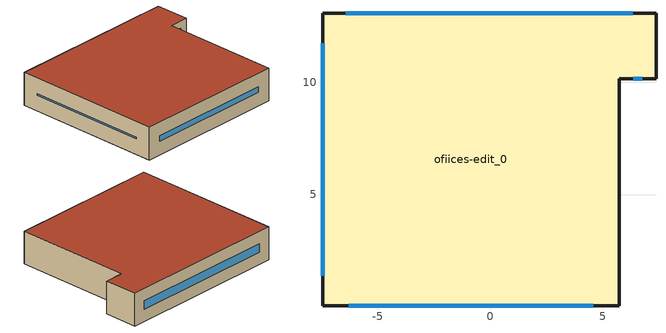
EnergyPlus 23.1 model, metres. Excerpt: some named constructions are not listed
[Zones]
ofiices-edit_0
 floor outside (90.1-2019 Nonresidential CZ 0 Exterior Floor (Mass)): 5.75,10.15,3.05 5.75,0.05,3.05 -7.45,0.05,3.05 -7.45,13.07,3.04 7.37,13.07,3.04 7.37,10.15,3.05
 wall outside (90.1-2019 Nonresidential CZ 0 Exterior Wall (Mass)): -7.45,0.05 5.75,0.05 5.75,10.15 7.37,10.15 z3.05:5.85; 7.37,13.07 -7.45,13.07 z3.04:5.84; 7.37,10.15,3.05 7.37,13.07,3.04 7.37,13.07,5.84 7.37,10.15,5.85; -7.45,13.07,3.04 -7.45,0.05,3.05 -7.45,0.05,5.85 -7.45,13.07,5.84
 window (Clear): 6.36,10.15 6.76,10.15 z3.66:5.24; -6.29,0.05 4.58,0.05 z4.21:4.69; 6.33,13.07 -6.41,13.07 z4.09:4.8; -7.45,11.72,4.39 -7.45,1.4,4.4 -7.45,1.4,4.5 -7.45,11.72,4.5
 roof outside (90.1-2019 Nonresidential CZ 0 Exterior Roof (Mass)): 5.75,10.15,5.85 7.37,10.15,5.85 7.37,13.07,5.84 -7.45,13.07,5.84 -7.45,0.05,5.85 5.75,0.05,5.85
[Schedule:Day:Hourly]
26775279-35a9-4d73-92cf-bb7cfb22ff37: Fraction, 1, 1, 1, 1, 1, 1, 1, 1, 0, 0, 0, 1, 1, 1, 1, 1, 1, 1, 0, 0, 0, 0, 0, 0
a3d12840-80d1-46fa-955a-f5e44baadc8f: Fraction, 0, 0, 0, 0, 0, 0, 0, 0, 1, 1, 1, 1, 1, 1, 1, 1, 1, 1, 1, 0, 0, 0, 0, 0
0d5de9e5-b884-48e9-b0ab-78c8e34d9506: Fraction, 0, 0, 0, 0, 0, 0, 0, 0, 0, 1, 1, 1, 1, 1, 1, 1, 0, 0, 0, 0, 0, 0, 0, 0
0da135f9-866f-49de-9c1d-d3d6fdeef4d2: Fraction, 0, 0, 0, 0, 0, 0, 0, 0, 1, 1, 1, 1, 1, 1, 1, 1, 1, 0, 0, 0, 0, 0, 0, 0
49cf8b4e-6517-45f9-9486-bafd1f4dcd28: Fraction, 0, 0, 0, 0, 0, 0, 0, 0, 0, 1, 1, 1, 1, 1, 1, 1, 1, 1, 1, 1, 1, 0, 0, 0
3eaee723-5a3a-47ba-9514-fd966bbac454: Fraction, 0, 0, 0, 0, 0, 0, 0, 0, 0, 1, 1, 1, 1, 1, 1, 1, 1, 1, 1, 0, 0, 0, 0, 0
9f41a23c-04a8-4d37-a5eb-a025da380b45: Fraction, 0, 0, 0, 0, 0, 1, 1, 1, 0, 0, 0, 1, 1, 1, 1, 1, 0, 0, 0, 0, 0, 0, 0, 0
8b429ced-9d49-488a-8e0e-c5f3dbb8843a: Fraction, 0, 0, 0, 0, 0, 0, 0, 0, 0, 1, 1, 1, 1, 1, 1, 1, 1, 1, 0, 0, 0, 0, 0, 0
a4b0465a-3c73-48d1-a38c-b34ad5927292: Fraction, 1, 1, 1, 1, 1, 1, 1, 1, 1, 0, 0, 0, 0, 0, 0, 0, 0, 0, 1, 1, 1, 1, 1, 1
99e98d5e-b9ef-4ecc-9b0b-d2076a644889: Fraction, 1, 1, 1, 1, 1, 1, 1, 1, 0, 0, 0, 1, 1, 1, 1, 0, 0, 0, 1, 1, 1, 1, 1, 1
e64efa79-ecba-482a-9b51-310d9bfb6121: Fraction, 1, 1, 1, 1, 1, 1, 1, 1, 0, 0, 1, 1, 1, 1, 1, 1, 1, 0, 0, 0, 0, 0, 0, 1
19820827-ed14-4be4-8a1f-e3d482f91c42: Fraction, 1, 1, 1, 1, 1, 1, 1, 1, 1, 0, 0, 0, 0, 0, 0, 0, 0, 0, 0, 1, 1, 1, 1, 1
2b0a58d2-0320-40d6-8659-54350e07103b: Fraction, 1, 1, 1, 1, 1, 1, 1, 0, 0, 0, 1, 1, 1, 1, 1, 1, 1, 0, 0, 0, 0, 0, 0, 0
36db5357-9336-4c48-b751-4b88f5c5f320: Fraction, 0, 1, 1, 1, 1, 1, 1, 1, 0, 0, 1, 0, 1, 1, 1, 0, 0, 0, 0, 0, 0, 0, 0, 1
b127e551-05e9-4b0a-8a5a-622f68bac03e: Fraction, 1, 1, 1, 1, 1, 1, 1, 1, 0, 0, 0, 1, 1, 1, 0, 0, 0, 1, 1, 1, 1, 1, 1, 1
2ed7de18-cf5a-4928-87f9-93a1b1fda87f: Fraction, 1, 1, 1, 1, 1, 1, 1, 1, 1, 0, 0, 0, 0, 0, 0, 0, 0, 0, 0, 0, 0, 1, 1, 1
21732b69-fbaf-4d37-8356-b30bb1974735: Fraction, 1, 1, 1, 1, 1, 1, 1, 1, 0, 0, 1, 1, 1, 1, 1, 1, 1, 1, 0, 0, 0, 0, 1, 1
38324e84-0d9b-43ac-be67-b14312674ddb: Fraction, 1, 1, 1, 1, 1, 1, 1, 1, 0, 0, 1, 0, 0, 0, 1, 1, 1, 1, 1, 1, 1, 1, 1, 1
c58ce888-2635-460c-8433-6d98fb07d343: Fraction, 1, 1, 1, 1, 1, 1, 1, 1, 0, 0, 0, 0, 0, 0, 0, 0, 0, 1, 1, 1, 1, 1, 1, 1
7f9cf908-7682-4b28-828d-f03747243ca5: Fraction, 1, 1, 1, 1, 1, 1, 1, 1, 0, 0, 0, 1, 1, 0, 0, 0, 0, 0, 0, 0, 1, 1, 1, 1
3cdb098d-fab7-4ca2-9481-614d49b7d27c: Fraction, 1, 1, 1, 1, 1, 1, 1, 1, 0, 0, 1, 1, 1, 1, 0, 0, 1, 0, 0, 0, 0, 1, 1, 1
6185e483-2ec8-439d-988a-bfe2f146db90: Fraction, 1, 1, 1, 1, 1, 1, 1, 1, 1, 0, 1, 1, 1, 1, 1, 1, 1, 0, 0, 0, 0, 0, 1, 1
f2d99a40-670f-4313-bcea-6a214da4a2eb: Fraction, 1, 1, 1, 1, 1, 1, 1, 1, 0, 0, 1, 1, 1, 0, 1, 1, 0, 0, 1, 1, 1, 1, 1, 1
a275af79-f939-405c-aadc-55d6924d0e3f: Fraction, 1, 1, 1, 1, 1, 1, 1, 1, 1, 0, 0, 0, 0, 1, 0, 0, 0, 0, 0, 0, 0, 1, 1, 1
1fd591c3-b456-4fff-b13e-3eaf193dbfaa: Fraction, 1, 1, 1, 1, 1, 1, 1, 1, 0, 0, 0, 1, 1, 1, 1, 0, 0, 0, 0, 0, 0, 0, 0, 0
14c0d444-7d90-4a0f-82b6-2dbe6a46eced: Fraction, 0, 1, 1, 1, 1, 1, 1, 0, 0, 0, 1, 1, 1, 1, 0, 0, 0, 0, 0, 0, 1, 1, 1, 0
e6d87c78-2094-43e9-b5e7-a4bbc3bc4125: Fraction, 0, 0, 0, 0, 0, 0, 0, 0, 0, 0, 0, 1, 1, 0, 0, 1, 0, 0, 0, 0, 0, 0, 0, 0
763bca5c-d96f-4f5b-8398-ac64d856772f: Fraction, 0, 0, 0, 0, 0, 0, 0, 0, 0, 0, 0, 1, 1, 1, 1, 0, 0, 0, 0, 0, 0, 0, 0, 0
227ed293-de13-4db1-b784-00b2abff75b3: Fraction, 0, 0, 0, 0, 0, 0, 0, 0, 0, 0, 0, 1, 0, 0, 0, 0, 0, 0, 0, 0, 0, 0, 0, 0
ab147c26-4836-406f-87a3-338f4ffed88a: Fraction, 0, 0, 0, 0, 1, 0, 0, 0, 0, 0, 0, 1, 1, 1, 0, 0, 0, 0, 0, 0, 0, 0, 0, 0
ca30437c-9784-46e1-8414-421dbcc38a4e: Fraction, 0, 0, 0, 0, 1, 0, 0, 0, 0, 0, 0, 1, 1, 1, 0, 1, 1, 1, 0, 0, 1, 1, 1, 1
5375a555-5e8b-4ef9-8410-4b1600c570e7: Fraction, 1, 1, 1, 1, 1, 1, 1, 1, 1, 1, 1, 1, 1, 1, 1, 1, 1, 1, 1, 1, 1, 1, 1, 1
dd84598d-e067-466e-8638-ac88be8e50bc: Fraction, 1, 1, 1, 0, 1, 1, 1, 1, 0, 1, 1, 1, 1, 1, 1, 1, 1, 1, 1, 1, 1, 1, 1, 1
bad74d3b-8c34-43f7-997e-e884858ff313: Fraction, 1, 1, 1, 1, 1, 1, 1, 1, 1, 0, 0, 0, 1, 1, 0, 0, 1, 1, 1, 1, 1, 1, 1, 1
45b87b56-ab6d-429c-8266-0dcdf2229381: Fraction, 1, 1, 1, 1, 1, 1, 1, 1, 1, 0, 0, 1, 1, 0, 1, 0, 1, 1, 0, 1, 0, 0, 1, 0
024ce75b-0001-40d7-992a-9a68fba78aa3: Fraction, 0, 1, 1, 1, 1, 1, 1, 1, 1, 1, 1, 1, 1, 0, 0, 0, 0, 0, 0, 0, 1, 1, 1, 1
35852264-dbf7-458d-9126-53f3f7df4a0a: Fraction, 1, 1, 1, 1, 1, 1, 1, 1, 1, 1, 1, 1, 0, 0, 0, 0, 0, 0, 0, 1, 1, 1, 1, 1
e2a24997-89da-4632-b694-b91c7c4d6c3b: Fraction, 1, 1, 1, 1, 1, 1, 1, 1, 1, 1, 1, 1, 1, 1, 0, 1, 1, 1, 0, 1, 1, 1, 1, 1
665ba16d-ae3c-46c6-9eee-1112f7391a5a: Fraction, 1, 1, 1, 1, 1, 1, 1, 1, 1, 0, 0, 0, 0, 0, 0, 0, 0, 0, 0, 0, 1, 1, 1, 1
8564091e-64fe-4461-b0cc-dc1f9c738d11: Fraction, 1, 1, 1, 1, 1, 1, 1, 1, 0, 0, 0, 0, 1, 1, 1, 1, 0, 0, 0, 0, 0, 0, 1, 0
77802a4f-bb3a-4251-9179-6870b31bb18e: Fraction, 1, 1, 1, 1, 1, 1, 1, 1, 1, 1, 0, 1, 1, 1, 1, 0, 0, 0, 0, 0, 1, 1, 1, 0
db3f5f25-804a-424e-9252-329dd245b42f: Fraction, 1, 1, 1, 1, 1, 1, 1, 1, 1, 0, 0, 0, 0, 1, 1, 1, 1, 1, 1, 1, 1, 1, 1, 1
e25717dc-55bd-407a-877c-d42dba17f797: Fraction, 1, 1, 1, 1, 1, 1, 1, 1, 1, 1, 0, 0, 0, 0, 0, 0, 0, 1, 0, 1, 1, 1, 1, 1
8933059c-7973-4a86-9947-15530b98c1d4: Fraction, 1, 1, 1, 1, 1, 1, 1, 1, 0, 0, 0, 0, 0, 0, 0, 0, 0, 0, 0, 1, 1, 1, 1, 1
d842130e-f5f1-4a95-b33c-42c4729dd106: Fraction, 1, 1, 1, 1, 1, 1, 1, 1, 0, 0, 0, 0, 1, 0, 1, 0, 1, 1, 1, 1, 0, 1, 1, 1
20b05d1a-d31a-4801-a38e-7a0ed654f98e: Fraction, 1, 1, 1, 1, 1, 1, 1, 1, 0, 0, 0, 0, 1, 0, 0, 0, 0, 0, 0, 0, 0, 1, 1, 1
bf5ce9dc-8ec6-4e8b-b53a-d269263d10e7: Fraction, 1, 1, 1, 1, 1, 1, 1, 1, 0, 0, 0, 1, 0, 1, 1, 0, 0, 0, 0, 0, 0, 0, 0, 1
f64f13be-a995-4ffa-96e2-a8086c4da2e2: Fraction, 1, 1, 0, 0, 1, 1, 0, 1, 0, 0, 0, 0, 1, 0, 0, 0, 0, 0, 0, 0, 0, 0, 0, 0
c4357a06-4cb7-43a4-8304-16b4ebab23e1: Fraction, 0, 0, 1, 0, 0, 0, 1, 0, 0, 0, 0, 0, 0, 1, 1, 0, 0, 0, 0, 0, 0, 0, 0, 0
656a06eb-bf99-4016-9840-735f6b78d7c3: Fraction, 0, 0, 0, 0, 0, 0, 0, 0, 0, 0, 0, 1, 1, 1, 1, 1, 0, 0, 0, 0, 0, 0, 1, 0
17128c72-e8ea-41cb-b322-1c42b01208cd: Fraction, 1, 1, 0, 0, 1, 0, 0, 1, 0, 0, 0, 1, 1, 1, 1, 0, 0, 0, 0, 0, 0, 0, 0, 0
9c74ccf7-c975-4e36-97e3-29a3909b15e2: Fraction, 0, 1, 0, 1, 1, 1, 1, 1, 0, 0, 0, 1, 1, 1, 1, 1, 0, 0, 0, 0, 0, 0, 0, 0
deb7be33-1de8-4192-8f83-4fe085106325: Fraction, 0, 1, 1, 1, 1, 1, 1, 1, 0, 0, 0, 0, 1, 1, 1, 1, 0, 0, 0, 0, 0, 0, 0, 0
8e0fc77b-5db8-43ff-b569-822060c96ab4: Fraction, 0, 0, 0, 1, 1, 0, 0, 1, 0, 0, 0, 1, 1, 1, 1, 1, 0, 0, 0, 0, 0, 0, 0, 0
152d4621-c726-49e1-b295-79aae638d7a8: Fraction, 0, 1, 1, 1, 1, 0, 0, 1, 0, 0, 0, 0, 0, 0, 0, 0, 0, 0, 0, 0, 0, 0, 1, 1
5134c22e-f6f9-4519-9c2c-0fa1f62d56f5: Fraction, 0, 0, 0, 0, 0, 0, 0, 0, 1, 1, 1, 0, 0, 0, 0, 0, 0, 0, 1, 1, 1, 1, 1, 1
f4d810a0-887f-4a45-b725-1a5c7ca6444c: Fraction, 1, 1, 1, 1, 1, 1, 1, 1, 1, 0, 0, 0, 0, 0, 0, 0, 0, 1, 1, 1, 1, 1, 1, 1
e2abc261-88a8-486e-9e6a-85222b0f8582: Fraction, 1, 1, 1, 1, 1, 0, 0, 0, 1, 1, 1, 0, 0, 0, 0, 0, 1, 1, 1, 1, 1, 1, 1, 1
bfcd9578-1cfd-457e-a01a-7b5881175cee: Fraction, 1, 1, 1, 1, 1, 1, 1, 0, 0, 0, 0, 1, 1, 1, 1, 1, 1, 1, 1, 1, 1, 1, 1, 0
c43cb9dc-8837-403a-86ef-25b267589a07: Fraction, 0, 0, 0, 0, 0, 0, 0, 0, 1, 1, 1, 0, 0, 0, 0, 1, 1, 1, 0, 0, 0, 0, 0, 0
3716d404-854f-445b-950c-9d75bf843859: Fraction, 0, 0, 0, 0, 0, 0, 0, 0, 0, 0, 0, 0, 0, 0, 0, 1, 1, 1, 1, 0, 0, 0, 1, 0
8bc22b5a-e78d-4db8-bc8e-118900951cc8: Fraction, 0, 0, 0, 0, 0, 0, 0, 0, 1, 1, 0, 0, 1, 0, 1, 1, 1, 1, 1, 1, 1, 1, 1, 0
9d0ac3a3-3ac7-4934-a089-ab874a2bac04: Fraction, 0, 0, 0, 0, 0, 0, 0, 1, 1, 1, 0, 1, 1, 1, 1, 1, 1, 1, 1, 0, 0, 0, 0, 0
595c1b03-9587-487a-a687-06abb4e18d2d: Fraction, 0, 0, 0, 0, 0, 1, 1, 1, 1, 1, 0, 0, 0, 0, 0, 0, 0, 1, 1, 1, 1, 1, 1, 1
6371fc70-e5d1-43d7-83e8-78d1ca59a492: Fraction, 0, 0, 0, 0, 0, 0, 0, 0, 0, 0, 1, 1, 1, 1, 1, 1, 0, 1, 1, 1, 1, 1, 1, 1
f04f5bc4-ee0f-4fa9-8deb-caed7d5bd1da: Fraction, 0, 0, 0, 0, 0, 0, 0, 0, 0, 0, 0, 0, 1, 1, 1, 1, 1, 1, 1, 1, 1, 0, 0, 0
713fa152-30b8-460f-8c08-5a495e45dacc: Fraction, 0, 0, 0, 0, 0, 0, 0, 1, 1, 1, 0, 0, 0, 0, 0, 0, 0, 1, 1, 1, 1, 0, 0, 0
924c6738-24fc-46e5-8518-4ab675d33a98: Fraction, 0, 0, 0, 0, 0, 0, 0, 0, 1, 1, 0, 0, 0, 0, 1, 0, 0, 0, 0, 0, 0, 0, 0, 0
5ca841c1-9c0f-4e8b-a616-5cdf9f160c3c: Fraction, 0, 0, 0, 0, 0, 0, 0, 0, 0, 1, 1, 1, 1, 0, 1, 1, 1, 1, 1, 1, 1, 1, 1, 1
a25e501d-a81d-4e63-906a-38ad1cdd41d2: Fraction, 0, 0, 0, 0, 0, 0, 0, 0, 1, 0, 0, 0, 0, 0, 0, 0, 0, 1, 0, 0, 0, 0, 0, 0
c6d572bc-c499-413d-b68f-e1de9e75b2ef: Fraction, 0, 0, 0, 0, 0, 0, 0, 0, 1, 1, 0, 0, 0, 0, 0, 0, 1, 1, 1, 1, 1, 1, 0, 0
f9d0eca7-8047-4bb7-9b2c-6d74b5a09ff8: Fraction, 0, 0, 0, 0, 0, 0, 0, 1, 1, 1, 0, 0, 0, 1, 1, 1, 1, 0, 0, 0, 0, 0, 0, 0
a6891431-2c72-42b9-852f-749d7218dc9d: Fraction, 0, 0, 0, 0, 0, 0, 0, 0, 1, 1, 0, 0, 0, 0, 0, 0, 0, 1, 1, 1, 1, 1, 1, 0
667a2484-1b18-4082-8a87-c3db43bec4b9: Fraction, 0, 0, 0, 0, 1, 0, 0, 1, 1, 1, 1, 0, 0, 0, 0, 0, 1, 1, 1, 1, 1, 1, 1, 1
a5d0f4c9-0843-41c0-a9c4-1758507c21e3: Fraction, 1, 1, 1, 1, 1, 0, 0, 0, 1, 1, 1, 1, 1, 0, 1, 1, 1, 1, 1, 1, 1, 1, 1, 1
c7c93a3d-3734-45df-a6a3-e29aaf666909: Fraction, 0, 0, 0, 0, 0, 0, 0, 0, 1, 1, 0, 0, 0, 0, 1, 1, 1, 1, 1, 1, 1, 1, 1, 1
2ea2bdaf-fae1-4097-99e3-df84510ee044: Fraction, 1, 1, 1, 1, 1, 1, 1, 0, 1, 1, 1, 1, 1, 0, 1, 1, 1, 1, 1, 1, 1, 1, 0, 0
f697f2ea-541a-492f-a129-8e3a0369ac26: Fraction, 0, 0, 0, 0, 0, 0, 0, 0, 1, 1, 1, 0, 1, 1, 1, 1, 1, 1, 1, 1, 1, 0, 0, 0
1aee38e3-5a78-4a8c-8630-49cf79a6d469: Fraction, 0, 0, 0, 0, 0, 0, 0, 0, 1, 1, 1, 1, 0, 0, 0, 1, 1, 1, 1, 1, 1, 1, 0, 0
2eabb4e4-01b6-4fab-9bba-9a0b3e2093f2: Fraction, 0, 0, 0, 0, 0, 0, 0, 0, 0, 1, 1, 1, 0, 0, 1, 1, 1, 1, 1, 0, 0, 0, 0, 0
0cf2349c-c46a-4df8-adbd-d19db13f5426: Fraction, 0, 0, 0, 0, 0, 0, 0, 0, 1, 0, 1, 1, 0, 0, 0, 0, 0, 0, 0, 0, 0, 0, 0, 0
bbd79e26-1bf9-4caa-8b13-37ebe698100a: Fraction, 0, 0, 0, 0, 0, 0, 0, 0, 1, 1, 0, 1, 1, 1, 1, 1, 1, 1, 0, 0, 0, 0, 0, 0
97292fb0-ea78-4fc1-a62b-03796c0e9278: Fraction, 0, 0, 0, 0, 0, 0, 0, 0, 0, 1, 1, 1, 1, 0, 1, 1, 1, 1, 0, 0, 0, 0, 0, 0
9423d17a-daa0-4bb4-96d4-57032e2f44ed: Fraction, 0, 0, 0, 0, 0, 0, 0, 0, 0, 1, 1, 1, 0, 1, 1, 1, 1, 1, 1, 1, 1, 1, 1, 0
cc26a77d-3c8b-4426-aac4-69989c960e72: Fraction, 0, 0, 0, 0, 0, 0, 0, 0, 0, 1, 1, 1, 0, 0, 0, 0, 1, 0, 0, 0, 0, 0, 0, 0
4467baeb-0215-496c-b203-aaa892fa028a: Fraction, 0, 0, 0, 0, 0, 0, 0, 0, 1, 1, 0, 0, 1, 1, 1, 1, 0, 0, 0, 0, 0, 0, 0, 0
2448ee2a-90f5-4800-9466-6bcd31b675b3: Fraction, 0, 0, 0, 0, 0, 0, 0, 0, 1, 1, 1, 1, 0, 0, 0, 0, 0, 0, 0, 0, 0, 0, 0, 0
9d62e95e-1059-446f-bd7c-a0d4d10eece8: Fraction, 0, 0, 0, 0, 0, 0, 0, 0, 1, 1, 1, 1, 1, 1, 1, 0, 0, 0, 0, 0, 0, 0, 0, 0
587e26cd-d23a-4640-a21a-b8f89da821c4: Fraction, 0, 0, 0, 0, 0, 0, 0, 0, 0, 0, 0, 0, 0, 0, 0, 1, 1, 1, 0, 0, 0, 0, 0, 0
f0b45474-94fe-4e66-b9a5-faaf71cb53ab: Fraction, 0, 0, 0, 0, 0, 0, 0, 0, 1, 0, 0, 0, 0, 0, 0, 0, 0, 0, 0, 0, 0, 0, 0, 0
e47ee2ce-2773-423c-bedd-bf945a5866d5: Fraction, 0, 0, 0, 0, 0, 0, 0, 0, 0, 1, 1, 1, 1, 1, 1, 1, 0, 0, 1, 1, 1, 1, 0, 0
50aa4e7e-19b6-42cc-90dc-7764f90aa5f3: Fraction, 0, 0, 0, 0, 0, 0, 0, 1, 1, 1, 0, 0, 0, 0, 0, 0, 0, 1, 1, 1, 1, 1, 1, 1
42d63a61-466a-49a7-9c48-82c373a208dd: Fraction, 1, 0, 0, 0, 0, 0, 0, 0, 1, 1, 0, 1, 0, 0, 0, 1, 1, 1, 1, 1, 1, 1, 1, 0
65230e90-ffee-48fb-9814-e457a8bbc04e: Fraction, 0, 0, 0, 0, 0, 0, 0, 0, 1, 1, 1, 0, 0, 0, 1, 1, 1, 0, 0, 0, 0, 0, 0, 0
d3898db9-553b-4461-99da-2d2d20bd8b94: Fraction, 0, 0, 0, 0, 0, 0, 0, 0, 1, 1, 0, 0, 0, 0, 0, 0, 0, 0, 1, 1, 1, 1, 0, 0
2fd4b2fd-d41c-4a5c-bb4a-cce3dc1907cd: Fraction, 0, 0, 0, 0, 0, 0, 0, 0, 1, 1, 0, 1, 1, 1, 0, 0, 0, 0, 0, 0, 0, 0, 0, 0
79a4101c-f790-48f1-a412-77a9227ae037: Fraction, 0, 0, 0, 0, 0, 0, 0, 0, 1, 1, 1, 0, 0, 1, 1, 1, 1, 1, 1, 1, 0, 0, 0, 0
0f34a485-3cc7-43ad-bc94-63ae347cbf30: Fraction, 0, 0, 0, 0, 0, 0, 0, 0, 1, 1, 0, 0, 0, 0, 1, 1, 0, 1, 1, 1, 1, 0, 0, 0
29d66fdc-8ae4-48d2-abab-5ad259618612: Fraction, 0, 0, 0, 0, 0, 0, 0, 0, 0, 1, 0, 0, 0, 0, 0, 0, 0, 1, 1, 1, 1, 1, 0, 0
b5af220a-4867-4acd-902b-49fd20f2fac2: Fraction, 0, 0, 0, 0, 0, 0, 0, 0, 1, 1, 0, 0, 0, 1, 0, 0, 1, 1, 0, 0, 0, 0, 0, 0
3b767dc8-b2c9-4e8d-88c2-e382320e0563: Fraction, 0, 0, 0, 0, 0, 0, 0, 0, 0, 1, 1, 1, 1, 0, 1, 1, 1, 1, 1, 1, 1, 0, 0, 0
8e8b5260-4017-41b2-8131-ddcc4257db07: Fraction, 0, 0, 0, 0, 0, 0, 0, 0, 1, 1, 1, 0, 0, 0, 0, 1, 1, 1, 1, 1, 1, 1, 1, 1
2c5b4361-08a4-4d60-88fe-319b03cf06e2: Fraction, 1, 0, 0, 0, 0, 0, 0, 1, 1, 1, 0, 0, 0, 0, 1, 1, 1, 1, 1, 1, 0, 0, 0, 1
7694bc41-a6fa-4f84-8a30-c3669515d382: Fraction, 1, 1, 1, 1, 1, 1, 1, 1, 1, 1, 1, 0, 0, 1, 1, 0, 1, 1, 1, 1, 1, 1, 1, 1
b9f7d283-03ad-4086-bcea-6799088d6cbf: Fraction, 1, 1, 1, 1, 1, 1, 1, 1, 1, 1, 1, 0, 0, 0, 0, 1, 1, 1, 1, 1, 1, 1, 1, 1
965fecea-c4d1-45ea-b230-54f6f77f1d0d: Fraction, 1, 1, 1, 1, 1, 1, 1, 1, 1, 1, 1, 0, 1, 1, 1, 1, 1, 1, 1, 1, 1, 1, 1, 1
c35e76dc-7149-499b-a39a-f6635f5c333e: Fraction, 1, 1, 1, 1, 0, 1, 1, 1, 1, 1, 1, 0, 0, 0, 1, 1, 1, 1, 1, 1, 1, 1, 1, 1
c898d116-3deb-46d6-8062-32bba5aee2f5: Fraction, 1, 1, 1, 1, 0, 1, 1, 1, 1, 1, 1, 0, 0, 0, 1, 0, 0, 0, 1, 1, 0, 0, 0, 0
3ab41e77-801f-4ad2-a0d4-6b4218da5424: Fraction, 0, 0, 0, 0, 0, 0, 0, 0, 0, 0, 0, 0, 0, 0, 0, 0, 0, 0, 0, 0, 0, 0, 0, 0
84901141-d1c3-49b0-a937-bd926114a82d: Fraction, 0, 0, 0, 1, 0, 0, 0, 0, 1, 0, 0, 0, 0, 0, 0, 0, 0, 0, 0, 0, 0, 0, 0, 0
87321b41-6365-4b44-a7e5-a74a14f2e6cb: Fraction, 0, 0, 0, 0, 0, 0, 0, 0, 0, 1, 1, 1, 0, 0, 1, 1, 0, 0, 0, 0, 0, 0, 0, 0
024f4d3c-3c2f-4c06-a870-519c6ccc6e87: Fraction, 0, 0, 0, 0, 0, 0, 0, 0, 0, 1, 1, 0, 0, 1, 0, 1, 0, 0, 1, 0, 1, 1, 0, 1
be65754f-a789-4367-9015-8e01b71fbf97: Fraction, 1, 0, 0, 0, 0, 0, 0, 0, 0, 0, 0, 0, 0, 1, 1, 1, 1, 1, 1, 1, 0, 0, 0, 0
d65bcbe9-23a1-4543-9988-56d071b2b885: Fraction, 0, 0, 0, 0, 0, 0, 0, 0, 0, 0, 0, 0, 1, 1, 1, 1, 1, 1, 1, 0, 0, 0, 0, 0
bbd3b971-33dc-46c3-acf2-4cd7953b1069: Fraction, 0, 0, 0, 0, 0, 0, 0, 0, 0, 0, 0, 0, 0, 0, 1, 0, 0, 0, 1, 0, 0, 0, 0, 0
746280ca-25eb-4cf4-8b24-7348d3c0e19e: Fraction, 0, 0, 0, 0, 0, 0, 0, 0, 0, 1, 1, 1, 1, 1, 1, 1, 1, 1, 1, 1, 0, 0, 0, 0
87f52004-9ed0-408e-b85c-d527a504da87: Fraction, 0, 0, 0, 0, 0, 0, 0, 0, 1, 1, 1, 1, 0, 0, 0, 0, 1, 1, 1, 1, 1, 1, 0, 1
48aa9c93-55a1-4370-b086-f322c63767df: Fraction, 0, 0, 0, 0, 0, 0, 0, 0, 0, 0, 1, 0, 0, 0, 0, 1, 1, 1, 1, 1, 0, 0, 0, 1
7b2c27c8-f5cd-4768-a3c0-205dcd87c705: Fraction, 0, 0, 0, 0, 0, 0, 0, 0, 0, 1, 1, 1, 1, 0, 0, 0, 0, 0, 0, 0, 0, 0, 0, 0
96e911c6-57c5-4c41-882b-34eb5b345db1: Fraction, 0, 0, 0, 0, 0, 0, 0, 0, 0, 0, 1, 1, 1, 1, 1, 1, 1, 0, 1, 0, 0, 0, 0, 0
842b2a79-a5ad-4fb3-8ed3-ce203d9cd159: Fraction, 0, 0, 0, 0, 0, 0, 0, 0, 1, 1, 1, 1, 0, 1, 0, 1, 0, 0, 0, 0, 1, 0, 0, 0
97e8ae9a-361a-4a8f-a464-da41a8c4c61c: Fraction, 0, 0, 0, 0, 0, 0, 0, 0, 1, 1, 1, 1, 0, 1, 1, 1, 1, 1, 1, 1, 1, 0, 0, 0
e200d992-2cca-4bc6-b00b-622f522c221a: Fraction, 0, 0, 0, 0, 0, 0, 0, 0, 1, 1, 1, 0, 1, 0, 0, 1, 1, 1, 1, 1, 1, 1, 1, 0
e916e92b-7f4f-453d-af94-fb35b88afc2b: Fraction, 0, 0, 1, 1, 0, 0, 1, 0, 1, 1, 1, 1, 0, 1, 1, 1, 1, 1, 1, 1, 1, 1, 1, 1
0489a201-0001-424d-9a90-0b44f5eff981: Fraction, 1, 1, 0, 1, 1, 1, 0, 1, 1, 1, 1, 1, 1, 0, 0, 1, 1, 1, 1, 1, 1, 1, 1, 1
92c5f7c1-885f-44ae-958a-77cf13398ad1: Fraction, 1, 1, 1, 1, 1, 1, 1, 1, 1, 1, 1, 0, 0, 0, 0, 0, 1, 1, 1, 1, 1, 1, 0, 1
7f9c708f-f071-470f-ace6-e7299f7530b9: Fraction, 0, 0, 1, 1, 0, 1, 1, 0, 1, 1, 1, 0, 0, 0, 0, 1, 1, 1, 1, 1, 1, 1, 1, 1
3fdff104-c623-4420-8456-cc82c75237f1: Fraction, 1, 0, 1, 0, 0, 0, 0, 0, 1, 1, 1, 0, 0, 0, 0, 0, 1, 1, 1, 1, 1, 1, 1, 1
18329231-4b47-4c22-a178-f5b18bcc7d81: Fraction, 1, 0, 0, 0, 0, 0, 0, 0, 1, 1, 1, 1, 0, 0, 0, 0, 1, 1, 1, 1, 1, 1, 1, 1
426dbf02-0725-4354-a74b-88246e2f399a: Fraction, 1, 1, 1, 0, 0, 1, 1, 0, 1, 1, 1, 0, 0, 0, 0, 0, 1, 1, 1, 1, 1, 1, 1, 1
469a6eef-9268-46e3-a896-767367b27036: Fraction, 1, 0, 0, 0, 0, 1, 1, 0, 1, 1, 1, 1, 1, 1, 1, 1, 1, 1, 1, 1, 1, 1, 0, 0
[Schedule:Week:Daily]
CoolAvail_ofiices-edit_0_45: 19820827-ed14-4be4-8a1f-e3d482f91c42, 26775279-35a9-4d73-92cf-bb7cfb22ff37, 2b0a58d2-0320-40d6-8659-54350e07103b, 36db5357-9336-4c48-b751-4b88f5c5f320, a4b0465a-3c73-48d1-a38c-b34ad5927292, b127e551-05e9-4b0a-8a5a-622f68bac03e, 19820827-ed14-4be4-8a1f-e3d482f91c42, 19820827-ed14-4be4-8a1f-e3d482f91c42, 19820827-ed14-4be4-8a1f-e3d482f91c42, 19820827-ed14-4be4-8a1f-e3d482f91c42, 19820827-ed14-4be4-8a1f-e3d482f91c42, 19820827-ed14-4be4-8a1f-e3d482f91c42
CoolAvail_ofiices-edit_0_46: 2ed7de18-cf5a-4928-87f9-93a1b1fda87f, e64efa79-ecba-482a-9b51-310d9bfb6121, 21732b69-fbaf-4d37-8356-b30bb1974735, 38324e84-0d9b-43ac-be67-b14312674ddb, c58ce888-2635-460c-8433-6d98fb07d343, 7f9cf908-7682-4b28-828d-f03747243ca5, 3cdb098d-fab7-4ca2-9481-614d49b7d27c, 2ed7de18-cf5a-4928-87f9-93a1b1fda87f, 2ed7de18-cf5a-4928-87f9-93a1b1fda87f, 2ed7de18-cf5a-4928-87f9-93a1b1fda87f, 2ed7de18-cf5a-4928-87f9-93a1b1fda87f, 2ed7de18-cf5a-4928-87f9-93a1b1fda87f
CoolAvail_ofiices-edit_0_47: 6185e483-2ec8-439d-988a-bfe2f146db90, f2d99a40-670f-4313-bcea-6a214da4a2eb, a275af79-f939-405c-aadc-55d6924d0e3f, 1fd591c3-b456-4fff-b13e-3eaf193dbfaa, 14c0d444-7d90-4a0f-82b6-2dbe6a46eced, e6d87c78-2094-43e9-b5e7-a4bbc3bc4125, 763bca5c-d96f-4f5b-8398-ac64d856772f, 6185e483-2ec8-439d-988a-bfe2f146db90, 6185e483-2ec8-439d-988a-bfe2f146db90, 6185e483-2ec8-439d-988a-bfe2f146db90, 6185e483-2ec8-439d-988a-bfe2f146db90, 6185e483-2ec8-439d-988a-bfe2f146db90
CoolAvail_ofiices-edit_0_48: 227ed293-de13-4db1-b784-00b2abff75b3, ab147c26-4836-406f-87a3-338f4ffed88a, ca30437c-9784-46e1-8414-421dbcc38a4e, 5375a555-5e8b-4ef9-8410-4b1600c570e7, dd84598d-e067-466e-8638-ac88be8e50bc, bad74d3b-8c34-43f7-997e-e884858ff313, 45b87b56-ab6d-429c-8266-0dcdf2229381, 227ed293-de13-4db1-b784-00b2abff75b3, 227ed293-de13-4db1-b784-00b2abff75b3, 227ed293-de13-4db1-b784-00b2abff75b3, 227ed293-de13-4db1-b784-00b2abff75b3, 227ed293-de13-4db1-b784-00b2abff75b3
CoolAvail_ofiices-edit_0_49: 024ce75b-0001-40d7-992a-9a68fba78aa3, 35852264-dbf7-458d-9126-53f3f7df4a0a, e2a24997-89da-4632-b694-b91c7c4d6c3b, 665ba16d-ae3c-46c6-9eee-1112f7391a5a, 8564091e-64fe-4461-b0cc-dc1f9c738d11, 77802a4f-bb3a-4251-9179-6870b31bb18e, db3f5f25-804a-424e-9252-329dd245b42f, 024ce75b-0001-40d7-992a-9a68fba78aa3, 024ce75b-0001-40d7-992a-9a68fba78aa3, 024ce75b-0001-40d7-992a-9a68fba78aa3, 024ce75b-0001-40d7-992a-9a68fba78aa3, 024ce75b-0001-40d7-992a-9a68fba78aa3
CoolAvail_ofiices-edit_0_50: e25717dc-55bd-407a-877c-d42dba17f797, 99e98d5e-b9ef-4ecc-9b0b-d2076a644889, 8933059c-7973-4a86-9947-15530b98c1d4, d842130e-f5f1-4a95-b33c-42c4729dd106, 20b05d1a-d31a-4801-a38e-7a0ed654f98e, bf5ce9dc-8ec6-4e8b-b53a-d269263d10e7, f64f13be-a995-4ffa-96e2-a8086c4da2e2, e25717dc-55bd-407a-877c-d42dba17f797, e25717dc-55bd-407a-877c-d42dba17f797, e25717dc-55bd-407a-877c-d42dba17f797, e25717dc-55bd-407a-877c-d42dba17f797, e25717dc-55bd-407a-877c-d42dba17f797
CoolAvail_ofiices-edit_0_51: c4357a06-4cb7-43a4-8304-16b4ebab23e1, 656a06eb-bf99-4016-9840-735f6b78d7c3, 17128c72-e8ea-41cb-b322-1c42b01208cd, 9c74ccf7-c975-4e36-97e3-29a3909b15e2, deb7be33-1de8-4192-8f83-4fe085106325, 8e0fc77b-5db8-43ff-b569-822060c96ab4, 9f41a23c-04a8-4d37-a5eb-a025da380b45, c4357a06-4cb7-43a4-8304-16b4ebab23e1, c4357a06-4cb7-43a4-8304-16b4ebab23e1, c4357a06-4cb7-43a4-8304-16b4ebab23e1, c4357a06-4cb7-43a4-8304-16b4ebab23e1, c4357a06-4cb7-43a4-8304-16b4ebab23e1
CoolAvail_ofiices-edit_0_52: 152d4621-c726-49e1-b295-79aae638d7a8, 152d4621-c726-49e1-b295-79aae638d7a8, 152d4621-c726-49e1-b295-79aae638d7a8, 152d4621-c726-49e1-b295-79aae638d7a8, 152d4621-c726-49e1-b295-79aae638d7a8, 152d4621-c726-49e1-b295-79aae638d7a8, 152d4621-c726-49e1-b295-79aae638d7a8, 152d4621-c726-49e1-b295-79aae638d7a8, 152d4621-c726-49e1-b295-79aae638d7a8, 152d4621-c726-49e1-b295-79aae638d7a8, 152d4621-c726-49e1-b295-79aae638d7a8, 152d4621-c726-49e1-b295-79aae638d7a8
NatVentAvail_ofiices-edit_0_40: f4d810a0-887f-4a45-b725-1a5c7ca6444c, bfcd9578-1cfd-457e-a01a-7b5881175cee, c43cb9dc-8837-403a-86ef-25b267589a07, 3716d404-854f-445b-950c-9d75bf843859, 8bc22b5a-e78d-4db8-bc8e-118900951cc8, 9d0ac3a3-3ac7-4934-a089-ab874a2bac04, 595c1b03-9587-487a-a687-06abb4e18d2d, f4d810a0-887f-4a45-b725-1a5c7ca6444c, f4d810a0-887f-4a45-b725-1a5c7ca6444c, f4d810a0-887f-4a45-b725-1a5c7ca6444c, f4d810a0-887f-4a45-b725-1a5c7ca6444c, f4d810a0-887f-4a45-b725-1a5c7ca6444c
NatVentAvail_ofiices-edit_0_41: 6371fc70-e5d1-43d7-83e8-78d1ca59a492, f04f5bc4-ee0f-4fa9-8deb-caed7d5bd1da, 713fa152-30b8-460f-8c08-5a495e45dacc, 924c6738-24fc-46e5-8518-4ab675d33a98, 5ca841c1-9c0f-4e8b-a616-5cdf9f160c3c, a25e501d-a81d-4e63-906a-38ad1cdd41d2, c6d572bc-c499-413d-b68f-e1de9e75b2ef, 6371fc70-e5d1-43d7-83e8-78d1ca59a492, 6371fc70-e5d1-43d7-83e8-78d1ca59a492, 6371fc70-e5d1-43d7-83e8-78d1ca59a492, 6371fc70-e5d1-43d7-83e8-78d1ca59a492, 6371fc70-e5d1-43d7-83e8-78d1ca59a492
NatVentAvail_ofiices-edit_0_42: f9d0eca7-8047-4bb7-9b2c-6d74b5a09ff8, a6891431-2c72-42b9-852f-749d7218dc9d, 667a2484-1b18-4082-8a87-c3db43bec4b9, a5d0f4c9-0843-41c0-a9c4-1758507c21e3, c7c93a3d-3734-45df-a6a3-e29aaf666909, 2ea2bdaf-fae1-4097-99e3-df84510ee044, f697f2ea-541a-492f-a129-8e3a0369ac26, f9d0eca7-8047-4bb7-9b2c-6d74b5a09ff8, f9d0eca7-8047-4bb7-9b2c-6d74b5a09ff8, f9d0eca7-8047-4bb7-9b2c-6d74b5a09ff8, f9d0eca7-8047-4bb7-9b2c-6d74b5a09ff8, f9d0eca7-8047-4bb7-9b2c-6d74b5a09ff8
NatVentAvail_ofiices-edit_0_43: 1aee38e3-5a78-4a8c-8630-49cf79a6d469, 0d5de9e5-b884-48e9-b0ab-78c8e34d9506, 2eabb4e4-01b6-4fab-9bba-9a0b3e2093f2, 0cf2349c-c46a-4df8-adbd-d19db13f5426, bbd79e26-1bf9-4caa-8b13-37ebe698100a, 97292fb0-ea78-4fc1-a62b-03796c0e9278, 9423d17a-daa0-4bb4-96d4-57032e2f44ed, 1aee38e3-5a78-4a8c-8630-49cf79a6d469, 1aee38e3-5a78-4a8c-8630-49cf79a6d469, 1aee38e3-5a78-4a8c-8630-49cf79a6d469, 1aee38e3-5a78-4a8c-8630-49cf79a6d469, 1aee38e3-5a78-4a8c-8630-49cf79a6d469
NatVentAvail_ofiices-edit_0_44: cc26a77d-3c8b-4426-aac4-69989c960e72, 4467baeb-0215-496c-b203-aaa892fa028a, 2448ee2a-90f5-4800-9466-6bcd31b675b3, 9d62e95e-1059-446f-bd7c-a0d4d10eece8, 587e26cd-d23a-4640-a21a-b8f89da821c4, f0b45474-94fe-4e66-b9a5-faaf71cb53ab, e47ee2ce-2773-423c-bedd-bf945a5866d5, cc26a77d-3c8b-4426-aac4-69989c960e72, cc26a77d-3c8b-4426-aac4-69989c960e72, cc26a77d-3c8b-4426-aac4-69989c960e72, cc26a77d-3c8b-4426-aac4-69989c960e72, cc26a77d-3c8b-4426-aac4-69989c960e72
NatVentAvail_ofiices-edit_0_45: 3eaee723-5a3a-47ba-9514-fd966bbac454, 5134c22e-f6f9-4519-9c2c-0fa1f62d56f5, 50aa4e7e-19b6-42cc-90dc-7764f90aa5f3, 42d63a61-466a-49a7-9c48-82c373a208dd, 8b429ced-9d49-488a-8e0e-c5f3dbb8843a, 65230e90-ffee-48fb-9814-e457a8bbc04e, 3eaee723-5a3a-47ba-9514-fd966bbac454, 3eaee723-5a3a-47ba-9514-fd966bbac454, 3eaee723-5a3a-47ba-9514-fd966bbac454, 3eaee723-5a3a-47ba-9514-fd966bbac454, 3eaee723-5a3a-47ba-9514-fd966bbac454, 3eaee723-5a3a-47ba-9514-fd966bbac454
NatVentAvail_ofiices-edit_0_46: 49cf8b4e-6517-45f9-9486-bafd1f4dcd28, a6891431-2c72-42b9-852f-749d7218dc9d, d3898db9-553b-4461-99da-2d2d20bd8b94, 2fd4b2fd-d41c-4a5c-bb4a-cce3dc1907cd, 0da135f9-866f-49de-9c1d-d3d6fdeef4d2, 79a4101c-f790-48f1-a412-77a9227ae037, 0f34a485-3cc7-43ad-bc94-63ae347cbf30, 49cf8b4e-6517-45f9-9486-bafd1f4dcd28, 49cf8b4e-6517-45f9-9486-bafd1f4dcd28, 49cf8b4e-6517-45f9-9486-bafd1f4dcd28, 49cf8b4e-6517-45f9-9486-bafd1f4dcd28, 49cf8b4e-6517-45f9-9486-bafd1f4dcd28
NatVentAvail_ofiices-edit_0_47: 29d66fdc-8ae4-48d2-abab-5ad259618612, b5af220a-4867-4acd-902b-49fd20f2fac2, 3b767dc8-b2c9-4e8d-88c2-e382320e0563, 8e8b5260-4017-41b2-8131-ddcc4257db07, 2c5b4361-08a4-4d60-88fe-319b03cf06e2, 7694bc41-a6fa-4f84-8a30-c3669515d382, b9f7d283-03ad-4086-bcea-6799088d6cbf, 29d66fdc-8ae4-48d2-abab-5ad259618612, 29d66fdc-8ae4-48d2-abab-5ad259618612, 29d66fdc-8ae4-48d2-abab-5ad259618612, 29d66fdc-8ae4-48d2-abab-5ad259618612, 29d66fdc-8ae4-48d2-abab-5ad259618612
NatVentAvail_ofiices-edit_0_48: 965fecea-c4d1-45ea-b230-54f6f77f1d0d, c35e76dc-7149-499b-a39a-f6635f5c333e, c898d116-3deb-46d6-8062-32bba5aee2f5, 3ab41e77-801f-4ad2-a0d4-6b4218da5424, 84901141-d1c3-49b0-a937-bd926114a82d, 87321b41-6365-4b44-a7e5-a74a14f2e6cb, 024f4d3c-3c2f-4c06-a870-519c6ccc6e87, 965fecea-c4d1-45ea-b230-54f6f77f1d0d, 965fecea-c4d1-45ea-b230-54f6f77f1d0d, 965fecea-c4d1-45ea-b230-54f6f77f1d0d, 965fecea-c4d1-45ea-b230-54f6f77f1d0d, 965fecea-c4d1-45ea-b230-54f6f77f1d0d
NatVentAvail_ofiices-edit_0_49: be65754f-a789-4367-9015-8e01b71fbf97, d65bcbe9-23a1-4543-9988-56d071b2b885, bbd3b971-33dc-46c3-acf2-4cd7953b1069, 746280ca-25eb-4cf4-8b24-7348d3c0e19e, 87f52004-9ed0-408e-b85c-d527a504da87, 48aa9c93-55a1-4370-b086-f322c63767df, 7b2c27c8-f5cd-4768-a3c0-205dcd87c705, be65754f-a789-4367-9015-8e01b71fbf97, be65754f-a789-4367-9015-8e01b71fbf97, be65754f-a789-4367-9015-8e01b71fbf97, be65754f-a789-4367-9015-8e01b71fbf97, be65754f-a789-4367-9015-8e01b71fbf97
NatVentAvail_ofiices-edit_0_50: 96e911c6-57c5-4c41-882b-34eb5b345db1, c43cb9dc-8837-403a-86ef-25b267589a07, a3d12840-80d1-46fa-955a-f5e44baadc8f, 842b2a79-a5ad-4fb3-8ed3-ce203d9cd159, 97e8ae9a-361a-4a8f-a464-da41a8c4c61c, e200d992-2cca-4bc6-b00b-622f522c221a, e916e92b-7f4f-453d-af94-fb35b88afc2b, 96e911c6-57c5-4c41-882b-34eb5b345db1, 96e911c6-57c5-4c41-882b-34eb5b345db1, 96e911c6-57c5-4c41-882b-34eb5b345db1, 96e911c6-57c5-4c41-882b-34eb5b345db1, 96e911c6-57c5-4c41-882b-34eb5b345db1
NatVentAvail_ofiices-edit_0_51: 0489a201-0001-424d-9a90-0b44f5eff981, 92c5f7c1-885f-44ae-958a-77cf13398ad1, 7f9c708f-f071-470f-ace6-e7299f7530b9, 3fdff104-c623-4420-8456-cc82c75237f1, 18329231-4b47-4c22-a178-f5b18bcc7d81, 426dbf02-0725-4354-a74b-88246e2f399a, e2abc261-88a8-486e-9e6a-85222b0f8582, 0489a201-0001-424d-9a90-0b44f5eff981, 0489a201-0001-424d-9a90-0b44f5eff981, 0489a201-0001-424d-9a90-0b44f5eff981, 0489a201-0001-424d-9a90-0b44f5eff981, 0489a201-0001-424d-9a90-0b44f5eff981
NatVentAvail_ofiices-edit_0_52: 469a6eef-9268-46e3-a896-767367b27036, 469a6eef-9268-46e3-a896-767367b27036, 469a6eef-9268-46e3-a896-767367b27036, 469a6eef-9268-46e3-a896-767367b27036, 469a6eef-9268-46e3-a896-767367b27036, 469a6eef-9268-46e3-a896-767367b27036, 469a6eef-9268-46e3-a896-767367b27036, 469a6eef-9268-46e3-a896-767367b27036, 469a6eef-9268-46e3-a896-767367b27036, 469a6eef-9268-46e3-a896-767367b27036, 469a6eef-9268-46e3-a896-767367b27036, 469a6eef-9268-46e3-a896-767367b27036
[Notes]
----  This file was generated with Climate Studio 2.3.9530.31237
-------------------------ERL SENSORS--------------------------
Output:SQLite, Simple;
